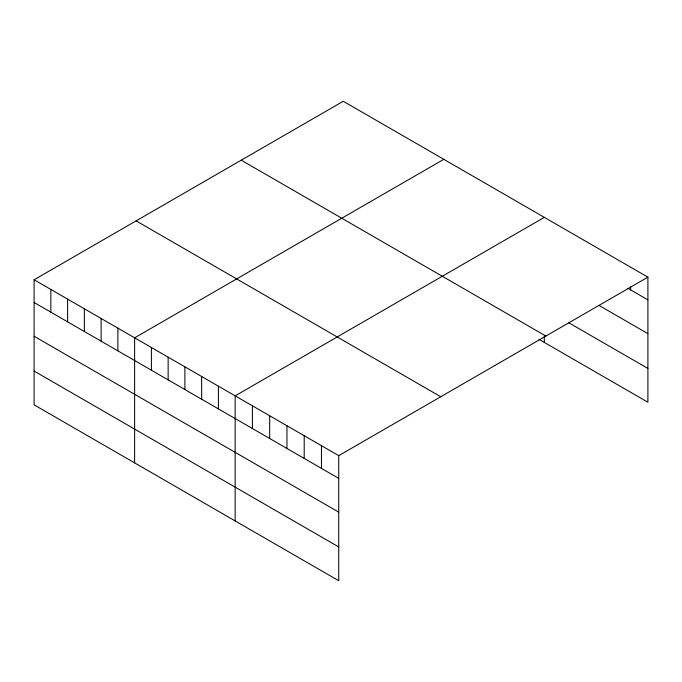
<?xml version="1.0" encoding="UTF-8"?>
<svg xmlns="http://www.w3.org/2000/svg" width="682" height="682" viewBox="0 0 682 682"><rect width="100%" height="100%" fill="white"/><g stroke="black" fill="none" stroke-linecap="round" stroke-linejoin="round"><path stroke-width="1.02" d="M34.1 279.773L338.732 455.653L338.732 580.723L34.1 404.844L34.1 279.773L343.268 101.277L647.9 277.156L647.9 402.227L539.036 339.372M443.794 159.324L134.627 337.82L134.627 462.882M544.321 217.362L235.162 395.858L235.162 520.92M338.732 455.653L647.9 277.156M627.909 288.324L647.9 299.867M598.839 305.323L647.9 333.643M568.856 322.808L647.9 368.442M241.24 160.185L545.873 336.064M136.127 220.874L440.76 396.753M34.1 302.484L338.732 478.363M34.1 336.26L338.732 512.139M34.1 371.059L338.732 546.938M630.637 286.807L630.637 289.901M544.321 336.09L544.321 342.424M321.469 445.687L321.469 468.398M304.206 435.721L304.206 458.432M286.943 425.756L286.943 448.466M269.68 415.79L269.68 438.5M252.417 405.824L252.417 428.526M218.402 386.183L218.402 408.893M201.65 376.507L201.65 399.217M184.89 366.839L184.89 389.541M168.139 357.163L168.139 379.874M151.387 347.488L151.387 370.198M117.875 328.144L117.875 350.846M101.124 318.468L101.124 341.179M84.363 308.793L84.363 331.503M67.612 299.125L67.612 321.827M50.852 289.449L50.852 312.16"/></g></svg>
